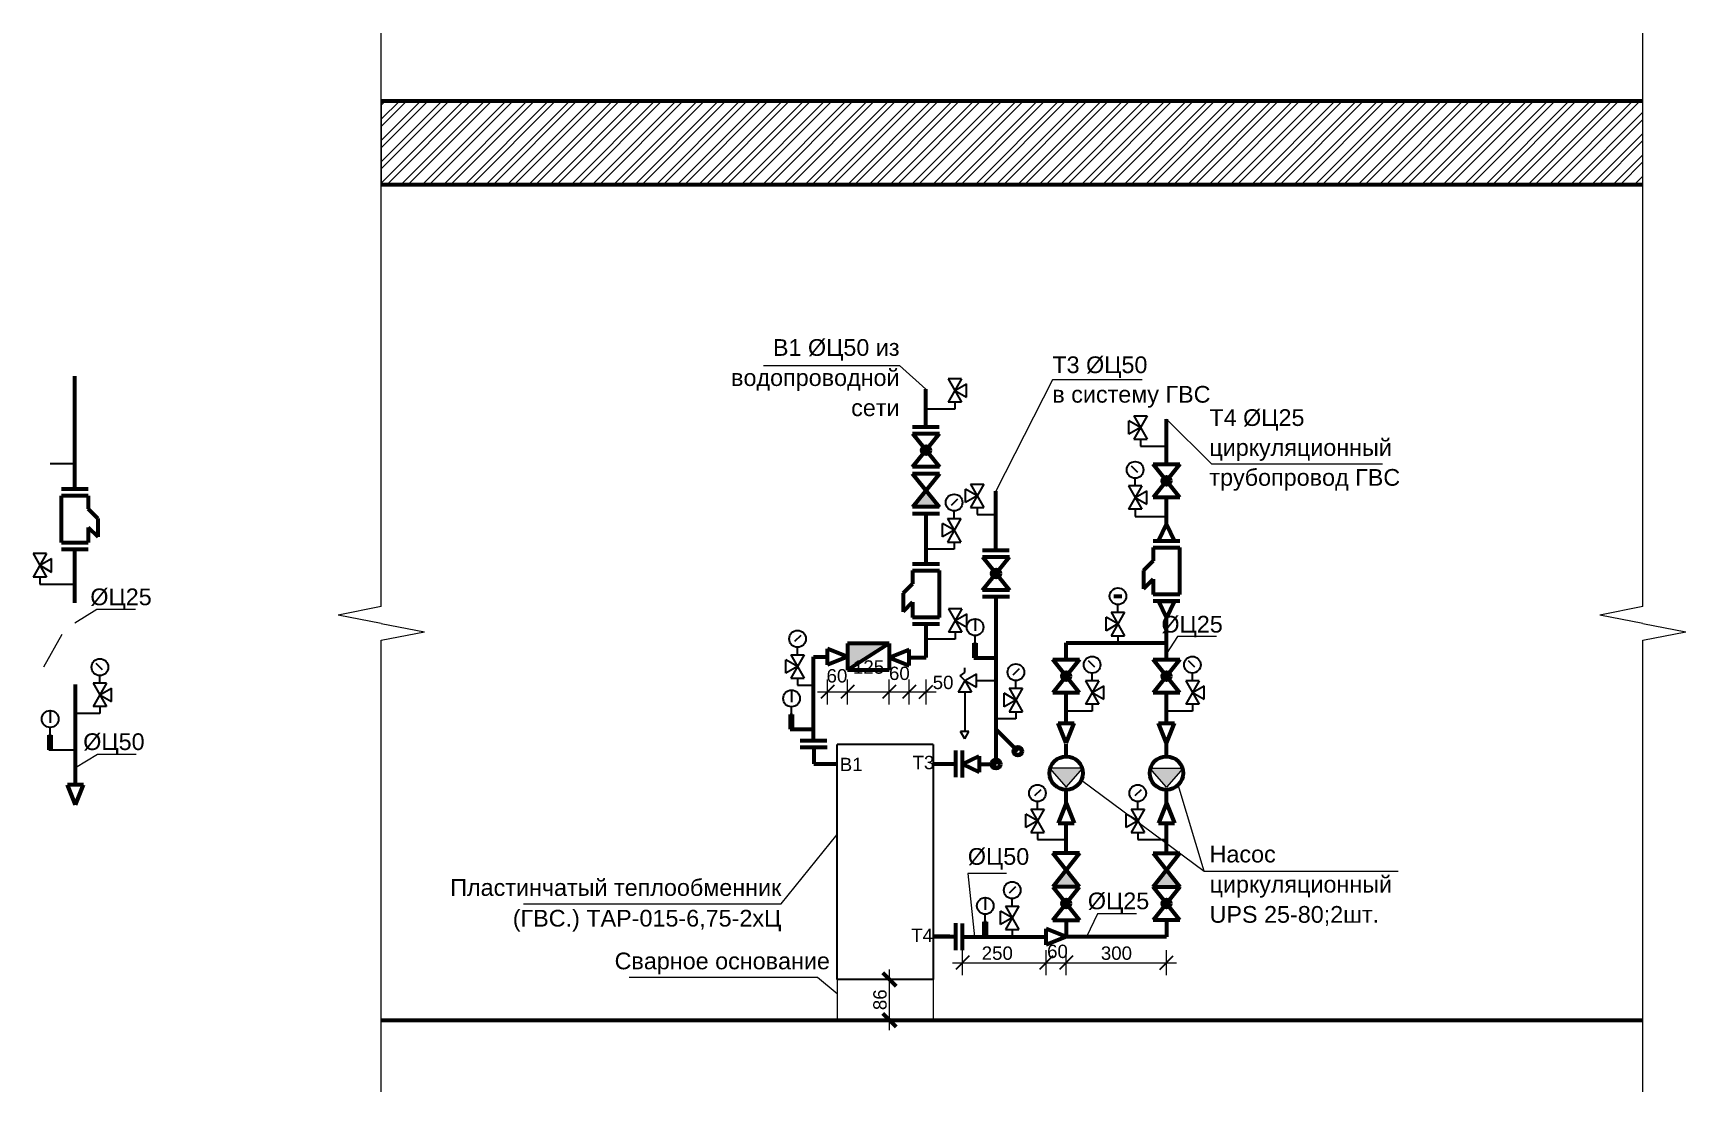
# Model space of a CAD drawing. Header units: millimetres. Extents: x 5807 to 30288, y -40917 to 2953.
# Drawn here: x 8950 to 13897, y -214 to 2953 of the extents above.
import ezdxf

# ---------------------------------------------------------------- set-up
doc = ezdxf.new("R2010")
doc.units = ezdxf.units.MM
doc.header["$MEASUREMENT"] = 0
for name, color, linetype, lineweight in [('0_Ном._пера__1', 7, 'Continuous', 15), ('0_Ном._пера__21', 7, 'Continuous', 30), ('0_Ном._пера__244', 7, 'Continuous', 80), ('0_Ном._пера__41', 7, 'Continuous', 60), ('2D - Общий_Ном._пера__1', 7, 'Continuous', 15), ('2D - Общий_Ном._пера__121', 255, 'Continuous', 0), ('Аннотация - Текст_Ном._пера__1', 7, 'Continuous', 15), ('Размер - Общий_Ном._пера__1', 7, 'Continuous', 15), ('Размер - Общий_Ном._пера__21', 7, 'Continuous', 30), ('Размер - Общий_Ном._пера__41', 7, 'Continuous', 60)]:
    doc.layers.add(name, color=color, linetype=linetype, lineweight=lineweight)
doc.layers.add('Размер - Общий', color=7, linetype='Continuous')
doc.styles.add('РЎР“Р•РќР•Р\xa0РР\xa0_РЎРўРР›Р¬_1', font='Helvetica.ttc')
doc.linetypes.add('Линия земли (обратная)', pattern='A,0,[1,test_11.Shx,S=1.269841,R=0,X=0,Y=-0.05],-160,0', length=160)
doc.dimstyles.new('СГЕНЕРИР_СТИЛЬ__1', dxfattribs={"dimtxt": 40, "dimasz": 38, "dimexe": 0.18, "dimexo": 1500, "dimgap": 0, "dimtad": 1, "dimtih": 1, "dimtoh": 1, "dimdec": 0, "dimzin": 0, "dimdsep": 46, "dimtxsty": 'РЎР“Р•РќР•Р\xa0РР\xa0_РЎРўРР›Р¬_1', "dimblk": 'ARROWHEAD_6', "dimblk1": 'ARROWHEAD_6', "dimblk2": 'ARROWHEAD_6', "dimcen": 0.09, "dimclrd": 7, "dimclre": 7, "dimclrt": 7, "dimazin": 0, "dimtfac": 1, "dimtdec": 4, "dimtmove": 2, "dimatfit": 3, "dimfxl": 0, "dimtolj": 1, "dimtzin": 0, "dimarcsym": 0})
doc.dimstyles.new('СГЕНЕРИР_СТИЛЬ__2', dxfattribs={"dimtxt": 40, "dimasz": 38, "dimexe": 0.18, "dimexo": 1500, "dimgap": 0, "dimtad": 1, "dimtih": 1, "dimtoh": 1, "dimdec": 0, "dimzin": 0, "dimdsep": 46, "dimtxsty": 'РЎР“Р•РќР•Р\xa0РР\xa0_РЎРўРР›Р¬_1', "dimblk": 'ARROWHEAD_6', "dimblk1": 'ARROWHEAD_6', "dimblk2": 'ARROWHEAD_6', "dimcen": 0.09, "dimclrd": 7, "dimclre": 7, "dimclrt": 7, "dimazin": 0, "dimtfac": 1, "dimtdec": 4, "dimtmove": 0, "dimatfit": 3, "dimfxl": 0, "dimtolj": 1, "dimtzin": 0, "dimarcsym": 0})
doc.dimstyles.new('СГЕНЕРИР_СТИЛЬ__3', dxfattribs={"dimtxt": 40, "dimasz": 38, "dimexe": 0.18, "dimexo": 300, "dimgap": 0, "dimtad": 1, "dimdec": 0, "dimzin": 0, "dimdsep": 46, "dimtxsty": 'РЎР“Р•РќР•Р\xa0РР\xa0_РЎРўРР›Р¬_1', "dimblk": 'ARROWHEAD_6', "dimblk1": 'ARROWHEAD_6', "dimblk2": 'ARROWHEAD_6', "dimcen": 0.09, "dimclrd": 7, "dimclre": 7, "dimclrt": 7, "dimazin": 0, "dimtfac": 1, "dimtdec": 4, "dimtmove": 0, "dimatfit": 3, "dimfxl": 0, "dimtolj": 1, "dimtzin": 0, "dimarcsym": 0})

# ---------------------------------------------------------------- blocks, each defined once
blk = doc.blocks.new('*D1')
at = {"layer": 'Размер - Общий_Ном._пера__1', "color": 7, "linetype": 'Continuous', "lineweight": 15}
for p, q in [((11732.4, 134.9), (11732.4, 209.9)), ((11982.4, 134.9), (11982.4, 209.9)), ((11702.4, 172.4), (11732.4, 172.4)), ((11732.4, 172.4), (11982.4, 172.4))]:
    blk.add_line(p, q, dxfattribs=at)
at = {"layer": 'Размер - Общий_Ном._пера__21', "color": 7, "linetype": 'Continuous', "lineweight": 30}
for p, q in [((11752.4, 192.4), (11712.4, 152.4)), ((12002.4, 192.4), (11962.4, 152.4))]:
    blk.add_line(p, q, dxfattribs=at)
at = {"layer": 'Размер - Общий_Ном._пера__21', "color": 7, "lineweight": 30, "insert": (11789.6, 180.4), "char_height": 40, "attachment_point": 7, "style": 'РЎР“Р•РќР•Р\xa0РР\xa0_РЎРўРР›Р¬_1'}
blk.add_mtext('\\A1;{\\pql;\\fHelvetica|b0|i0|c0|p0;\\W1.000000;250}', dxfattribs=at)
blk = doc.blocks.new('ARROWHEAD_6')
at = {"color": 0, "linetype": 'Continuous', "lineweight": 0}
for p, q in [((0, 0), (-1, 0)), ((-0.5, -0.5), (0.5, 0.5))]:
    blk.add_line(p, q, dxfattribs=at)
blk = doc.blocks.new('*D3')
at = {"layer": 'Размер - Общий_Ном._пера__1', "color": 7, "linetype": 'Continuous', "lineweight": 15}
for p, q in [((11982.4, 134.9), (11982.4, 209.9)), ((12042.4, 134.9), (12042.4, 209.9)), ((11982.4, 172.4), (12042.4, 172.4))]:
    blk.add_line(p, q, dxfattribs=at)
at = {"layer": 'Размер - Общий_Ном._пера__21', "color": 7, "linetype": 'Continuous', "lineweight": 30}
for p, q in [((12002.4, 192.4), (11962.4, 152.4)), ((12062.4, 192.4), (12022.4, 152.4))]:
    blk.add_line(p, q, dxfattribs=at)
at = {"layer": 'Размер - Общий_Ном._пера__21', "color": 7, "lineweight": 30, "insert": (11985.3, 185.7), "char_height": 40, "attachment_point": 7, "style": 'РЎР“Р•РќР•Р\xa0РР\xa0_РЎРўРР›Р¬_1'}
blk.add_mtext('\\A1;{\\pql;\\fHelvetica|b0|i0|c0|p0;\\W1.000000;60}', dxfattribs=at)
blk = doc.blocks.new('*D4')
at = {"layer": 'Размер - Общий_Ном._пера__1', "color": 7, "linetype": 'Continuous', "lineweight": 15}
for p, q in [((12042.4, 134.9), (12042.4, 209.9)), ((12342.4, 134.9), (12342.4, 209.9)), ((12042.4, 172.4), (12342.4, 172.4)), ((12342.4, 172.4), (12372.4, 172.4))]:
    blk.add_line(p, q, dxfattribs=at)
at = {"layer": 'Размер - Общий_Ном._пера__21', "color": 7, "linetype": 'Continuous', "lineweight": 30}
for p, q in [((12062.4, 192.4), (12022.4, 152.4)), ((12322.4, 152.4), (12362.4, 192.4))]:
    blk.add_line(p, q, dxfattribs=at)
at = {"layer": 'Размер - Общий_Ном._пера__21', "color": 7, "lineweight": 30, "insert": (12146.2, 180.4), "char_height": 40, "attachment_point": 7, "style": 'РЎР“Р•РќР•Р\xa0РР\xa0_РЎРўРР›Р¬_1'}
blk.add_mtext('\\A1;{\\pql;\\fHelvetica|b0|i0|c0|p0;\\W1.000000;300}', dxfattribs=at)
blk = doc.blocks.new('*D5')
at = {"layer": 'Размер - Общий_Ном._пера__1', "color": 7, "linetype": 'Continuous', "lineweight": 15}
for p, q in [((11513.6, 122.3), (11513.6, 152.3)), ((11551.1, 122.3), (11476.1, 122.3)), ((11513.6, 0.4), (11513.6, 122.3)), ((11551.1, 0.4), (11476.1, 0.4)), ((11513.6, -29.6), (11513.6, 0.4))]:
    blk.add_line(p, q, dxfattribs=at)
at = {"layer": 'Размер - Общий_Ном._пера__41', "color": 7, "linetype": 'Continuous', "lineweight": 60}
for p, q in [((11533.6, 102.3), (11493.6, 142.3)), ((11493.6, 20.4), (11533.6, -19.6))]:
    blk.add_line(p, q, dxfattribs=at)
at = {"layer": 'Размер - Общий_Ном._пера__21', "color": 7, "lineweight": 30, "insert": (11505.6, 30.5), "char_height": 40, "attachment_point": 7, "rotation": 90, "style": 'РЎР“Р•РќР•Р\xa0РР\xa0_РЎРўРР›Р¬_1'}
blk.add_mtext('\\A1;{\\pql;\\fHelvetica|b0|i0|c0|p0;\\W1.000000;86}', dxfattribs=at)
blk = doc.blocks.new('*D6')
at = {"layer": 'Размер - Общий_Ном._пера__1', "color": 7, "linetype": 'Continuous', "lineweight": 15}
for p, q in [((11328, 944.7), (11328, 1019.7)), ((11388, 944.7), (11388, 1019.7)), ((11298, 982.2), (11328, 982.2)), ((11328, 982.2), (11388, 982.2))]:
    blk.add_line(p, q, dxfattribs=at)
at = {"layer": 'Размер - Общий_Ном._пера__21', "color": 7, "linetype": 'Continuous', "lineweight": 30}
for p, q in [((11348, 1002.2), (11308, 962.2)), ((11408, 1002.2), (11368, 962.2))]:
    blk.add_line(p, q, dxfattribs=at)
at = {"layer": 'Размер - Общий_Ном._пера__21', "color": 7, "lineweight": 30, "insert": (11325.2, 1009.9), "char_height": 40, "attachment_point": 7, "style": 'РЎР“Р•РќР•Р\xa0РР\xa0_РЎРўРР›Р¬_1'}
blk.add_mtext('\\A1;{\\pql;\\fHelvetica|b0|i0|c0|p0;\\W1.000000;60}', dxfattribs=at)
blk = doc.blocks.new('*D7')
at = {"layer": 'Размер - Общий_Ном._пера__1', "color": 7, "linetype": 'Continuous', "lineweight": 15}
for p, q in [((11388, 944.7), (11388, 1019.7)), ((11512.9, 944.7), (11512.9, 1019.7)), ((11388, 982.2), (11512.9, 982.2))]:
    blk.add_line(p, q, dxfattribs=at)
at = {"layer": 'Размер - Общий_Ном._пера__21', "color": 7, "linetype": 'Continuous', "lineweight": 30}
for p, q in [((11408, 1002.2), (11368, 962.2)), ((11532.9, 1002.2), (11492.9, 962.2))]:
    blk.add_line(p, q, dxfattribs=at)
at = {"layer": 'Размер - Общий_Ном._пера__21', "color": 7, "lineweight": 30, "char_height": 40, "attachment_point": 7, "style": 'РЎР“Р•РќР•Р\xa0РР\xa0_РЎРўРР›Р¬_1'}
for s, insert in [('\\A1;{\\pql;\\fHelvetica|b0|i0|c0|p0;\\W1.000000;125}', (11404.3, 1036.2)), ('\\A1;{\\pql;\\fHelvetica|b0|i0|c0|p0;\\W1.000000;60}', (11512.1, 1017.4))]:
    blk.add_mtext(s, dxfattribs=dict(at, insert=insert))
blk = doc.blocks.new('*D8')
at = {"layer": 'Размер - Общий_Ном._пера__1', "color": 7, "linetype": 'Continuous', "lineweight": 15}
for p, q in [((11512.9, 944.7), (11512.9, 1019.7)), ((11572.9, 944.7), (11572.9, 1019.7)), ((11512.9, 982.2), (11572.9, 982.2))]:
    blk.add_line(p, q, dxfattribs=at)
at = {"layer": 'Размер - Общий_Ном._пера__21', "color": 7, "linetype": 'Continuous', "lineweight": 30}
for p, q in [((11532.9, 1002.2), (11492.9, 962.2)), ((11592.9, 1002.2), (11552.9, 962.2))]:
    blk.add_line(p, q, dxfattribs=at)
blk = doc.blocks.new('*D9')
at = {"layer": 'Размер - Общий_Ном._пера__1', "color": 7, "linetype": 'Continuous', "lineweight": 15}
for p, q in [((11572.9, 944.7), (11572.9, 1019.7)), ((11622.9, 944.7), (11622.9, 1019.7)), ((11572.9, 982.2), (11622.9, 982.2)), ((11622.9, 982.2), (11652.9, 982.2))]:
    blk.add_line(p, q, dxfattribs=at)
at = {"layer": 'Размер - Общий_Ном._пера__21', "color": 7, "linetype": 'Continuous', "lineweight": 30}
for p, q in [((11592.9, 1002.2), (11552.9, 962.2)), ((11602.9, 962.2), (11642.9, 1002.2))]:
    blk.add_line(p, q, dxfattribs=at)
at = {"layer": 'Размер - Общий_Ном._пера__21', "color": 7, "lineweight": 30, "insert": (11642.9, 990.2), "char_height": 40, "attachment_point": 7, "style": 'РЎР“Р•РќР•Р\xa0РР\xa0_РЎРўРР›Р¬_1'}
blk.add_mtext('\\A1;{\\pql;\\fHelvetica|b0|i0|c0|p0;\\W1.000000;50}', dxfattribs=at)

msp = doc.modelspace()

# ---------------------------------------------------------------- hatches: boundary and pattern name
at = {"layer": '2D - Общий_Ном._пера__1', "linetype": 'Continuous', "lineweight": 15}
h = msp.add_hatch(dxfattribs=at)
h.set_pattern_fill('Керамика_и_силикатные_ма_16', style=0, pattern_type=2)
h.set_pattern_definition([(45, (0, 0), (-31.8198, 31.8198), []), (45, (-10.607, 10.607), (-31.8198, 31.8198), [])])
h.paths.add_polyline_path([(9992.4, 2500.4), (13768.2, 2500.4), (13768.2, 2750.4), (9992.4, 2750.4)])
for points in [[(11622.9, 1585.2), (11664, 1536.1), (11584.1, 1534.3)], [(11512.9, 1127.2), (11388, 1047.2), (11388, 1127.2)], [(12042.4, 697.3), (12092.4, 754.5), (11992.4, 754.5)], [(12342.4, 697.3), (12292.4, 754.5), (12392.4, 754.5)], [(12042.4, 449.5), (12002.4, 399.5), (12082.4, 399.5)], [(12342.4, 449.5), (12382.4, 399.5), (12302.4, 399.5)]]:
    msp.add_hatch(color=7, dxfattribs=at).paths.add_polyline_path(points)

# ---------------------------------------------------------------- linework, layer by layer
at = {"layer": '0_Ном._пера__1', "color": 7, "linetype": 'Continuous', "lineweight": 15}
for p, q in [((9992.4, 1237.5), (9992.4, 2953)), ((13768.2, 1237.5), (13768.2, 2953)), ((11136.9, 1958.6), (11543.1, 1958.6)), ((11543.1, 1958.6), (11622.2, 1888)), ((12001.9, 1915.5), (11831.7, 1582.3)), ((12269.8, 1915.5), (12001.9, 1915.5)), ((12342.4, 1798.3), (12477.5, 1664.2)), ((12477.5, 1664.2), (12989.2, 1664.2)), ((9992.4, 1237.5), (9863.3, 1212.3)), ((13768.2, 1237.5), (13639.2, 1212.3)), ((9075.1, 1189), (9140.9, 1229.6)), ((9140.9, 1229.6), (9257.1, 1229.6)), ((9992.4, 1187.1), (9863.3, 1212.3)), ((13768.2, 1187.1), (13639.2, 1212.3)), ((8983, 1057), (9037.2, 1154.9)), ((9992.4, 1187.1), (10121.5, 1161.9)), ((9992.4, 1136.7), (10121.5, 1161.9)), ((12375.7, 1147.8), (12342.4, 1096.9)), ((12491.9, 1147.8), (12375.7, 1147.8)), ((13768.2, 1187.1), (13897.3, 1161.9)), ((13768.2, 1136.7), (13897.3, 1161.9)), ((9992.4, -214.2), (9992.4, 1136.7)), ((13768.2, -214.2), (13768.2, 1136.7)), ((9077.2, 755.8), (9143, 796.5)), ((9143, 796.5), (9259.2, 796.5)), ((12087.8, 718.7), (12455.3, 445.9)), ((12455.3, 445.9), (12377.8, 704.2)), ((11189.8, 348.4), (11356.7, 555.9)), ((12455.3, 445.9), (13035.6, 445.9)), ((11864.3, 439.2), (11748.1, 439.2)), ((11748.1, 439.2), (11768.5, 249.6)), ((10418.5, 348.4), (11189.8, 348.4)), ((12136.3, 318.1), (12103.6, 249.6)), ((12252.5, 318.1), (12136.3, 318.1)), ((10734.3, 128.9), (11298, 128.9)), ((11298, 128.9), (11356.7, 80.2)), ((11356.7, 122.3), (11356.7, 0.3)), ((11644.7, 122.3), (11644.7, 0.3))]:
    msp.add_line(p, q, dxfattribs=at)
at = {"layer": '0_Ном._пера__21', "color": 7, "linetype": 'Continuous', "lineweight": 30}
for p, q in [((11729.1, 1919.2), (11689.1, 1919.2)), ((11689.1, 1919.2), (11729.1, 1849.2)), ((11729.1, 1919.2), (11689.1, 1849.2)), ((11709.1, 1884.2), (11744.1, 1904.2)), ((11709.1, 1884.2), (11744.1, 1864.2)), ((11744.1, 1864.2), (11744.1, 1904.2)), ((11729.1, 1849.2), (11689.1, 1849.2)), ((11709.1, 1849.2), (11709.1, 1828.1)), ((11709.1, 1828.1), (11622.2, 1828.1)), ((12229.6, 1752.9), (12229.6, 1792.9)), ((12264.6, 1772.9), (12229.6, 1792.9)), ((12244.6, 1807.9), (12284.6, 1807.9)), ((12284.6, 1807.9), (12244.6, 1737.9)), ((12244.6, 1807.9), (12284.6, 1737.9)), ((12264.6, 1772.9), (12229.6, 1752.9)), ((12244.6, 1737.9), (12284.6, 1737.9)), ((12264.6, 1737.9), (12264.6, 1716.9)), ((12264.6, 1716.9), (12342.4, 1716.9)), ((9002, 1665.8), (9075.1, 1665.8)), ((12256.4, 1639), (12237.7, 1657.7)), ((11740.7, 1548.7), (11740.7, 1588.7)), ((11775.7, 1568.7), (11740.7, 1588.7)), ((11755.7, 1603.7), (11795.7, 1603.7)), ((11795.7, 1603.7), (11755.7, 1533.7)), ((11755.7, 1603.7), (11795.7, 1533.7)), ((12268.8, 1598.5), (12228.8, 1598.5)), ((12228.8, 1598.5), (12268.8, 1528.5)), ((12268.8, 1598.5), (12228.8, 1528.5)), ((12248.8, 1598.5), (12248.8, 1621.5)), ((12248.8, 1563.5), (12283.8, 1583.5)), ((12283.8, 1543.5), (12283.8, 1583.5)), ((11699.3, 1541.2), (11718, 1559.9)), ((11775.7, 1568.7), (11740.7, 1548.7)), ((11755.7, 1533.7), (11795.7, 1533.7)), ((11775.7, 1533.7), (11775.7, 1512.6)), ((12248.8, 1563.5), (12283.8, 1543.5)), ((11672, 1445.7), (11672, 1485.7)), ((11707, 1465.7), (11672, 1485.7)), ((11687, 1500.7), (11727, 1500.7)), ((11727, 1500.7), (11687, 1430.7)), ((11687, 1500.7), (11727, 1430.7)), ((11707, 1500.7), (11707, 1523.7)), ((11775.7, 1512.6), (11831.7, 1512.6)), ((12268.8, 1528.5), (12228.8, 1528.5)), ((12248.8, 1528.5), (12248.8, 1507.5)), ((12248.8, 1507.5), (12342.4, 1507.5)), ((11707, 1465.7), (11672, 1445.7)), ((8990.4, 1396), (8950.4, 1396)), ((8950.4, 1396), (8990.4, 1326)), ((8990.4, 1396), (8950.4, 1326)), ((11707, 1409.7), (11622.9, 1409.7)), ((11687, 1430.7), (11727, 1430.7)), ((11707, 1430.7), (11707, 1409.7)), ((8970.4, 1361), (9005.4, 1381)), ((8970.4, 1361), (9005.4, 1341)), ((9005.4, 1341), (9005.4, 1381)), ((8990.4, 1326), (8950.4, 1326)), ((8970.4, 1326), (8970.4, 1305)), ((8970.4, 1305), (9075.1, 1305)), ((12197.4, 1220.5), (12197.4, 1243.4)), ((11729.8, 1230.9), (11689.8, 1230.9)), ((11689.8, 1230.9), (11729.8, 1160.9)), ((11729.8, 1230.9), (11689.8, 1160.9)), ((11709.8, 1195.9), (11744.8, 1215.9)), ((11709.8, 1195.9), (11744.8, 1175.9)), ((11744.8, 1175.9), (11744.8, 1215.9)), ((11769.8, 1200.9), (11769.8, 1164.6)), ((12162.4, 1165.5), (12162.4, 1205.5)), ((12197.4, 1185.5), (12162.4, 1205.5)), ((12177.4, 1220.5), (12217.4, 1220.5)), ((12217.4, 1220.5), (12177.4, 1150.5)), ((12177.4, 1220.5), (12217.4, 1150.5)), ((11230.8, 1133.7), (11249.5, 1152.3)), ((11709.8, 1139.9), (11622.9, 1139.9)), ((11729.8, 1160.9), (11689.8, 1160.9)), ((11709.8, 1160.9), (11709.8, 1139.9)), ((11769.8, 1128), (11769.8, 1150.9)), ((12197.4, 1185.5), (12162.4, 1165.5)), ((12177.4, 1150.5), (12217.4, 1150.5)), ((12197.4, 1150.5), (12197.4, 1129.4)), ((11218.5, 1093.1), (11258.5, 1093.1)), ((11258.5, 1093.1), (11218.5, 1023.1)), ((11218.5, 1093.1), (11258.5, 1023.1)), ((11238.5, 1093.1), (11238.5, 1116.1)), ((11773.1, 1128), (11765.9, 1128)), ((9157.9, 1048.8), (9139.2, 1067.5)), ((11203.5, 1038.1), (11203.5, 1078.1)), ((11238.5, 1058.1), (11203.5, 1078.1)), ((11238.5, 1058.1), (11203.5, 1038.1)), ((11724.7, 1030.9), (11739.1, 1040.1)), ((11738.9, 1040), (11738.9, 1054.3)), ((11884.1, 1033.7), (11902.8, 1052.3)), ((12127.7, 1056.3), (12109, 1075)), ((12427.7, 1056.3), (12409, 1075)), ((9170.3, 1008.3), (9130.3, 1008.3)), ((9130.3, 1008.3), (9170.3, 938.3)), ((9170.3, 1008.3), (9130.3, 938.3)), ((9150.3, 1008.3), (9150.3, 1031.3)), ((9150.3, 973.3), (9185.3, 993.3)), ((9185.3, 953.3), (9185.3, 993.3)), ((11218.5, 1023.1), (11258.5, 1023.1)), ((11238.5, 1023.1), (11238.5, 1002.1)), ((11238.5, 1002.1), (11286, 1002.1)), ((11738.9, 1016.7), (11718.9, 981.7)), ((11738.9, 1016.7), (11724.7, 1030.9)), ((11738.9, 1016.7), (11773.9, 1036.7)), ((11738.9, 1016.7), (11758.9, 981.7)), ((11738.9, 1016.7), (11773.9, 996.7)), ((11773.9, 996.7), (11773.9, 1036.7)), ((11773.9, 1016.7), (11832.4, 1016.7)), ((11871.8, 993.1), (11911.8, 993.1)), ((11911.8, 993.1), (11871.8, 923.1)), ((11871.8, 993.1), (11911.8, 923.1)), ((11891.8, 993.1), (11891.8, 1016.1)), ((12140.1, 1015.7), (12100.1, 1015.7)), ((12100.1, 1015.7), (12140.1, 945.7)), ((12140.1, 1015.7), (12100.1, 945.7)), ((12120.1, 1015.7), (12120.1, 1038.7)), ((12120.1, 980.7), (12155.1, 1000.7)), ((12155.1, 960.7), (12155.1, 1000.7)), ((12440.1, 1015.7), (12400.1, 1015.7)), ((12400.1, 1015.7), (12440.1, 945.7)), ((12440.1, 1015.7), (12400.1, 945.7)), ((12420.1, 1015.7), (12420.1, 1038.7)), ((12420.1, 980.7), (12455.1, 1000.7)), ((12455.1, 960.7), (12455.1, 1000.7)), ((9150.3, 973.3), (9185.3, 953.3)), ((11220.4, 987.8), (11220.4, 951.4)), ((11758.9, 981.7), (11718.9, 981.7)), ((11738.9, 981.7), (11738.9, 945.7)), ((11738.9, 951.9), (11738.9, 863.7)), ((11856.8, 938.1), (11856.8, 978.1)), ((11891.8, 958.1), (11856.8, 978.1)), ((11891.8, 958.1), (11856.8, 938.1)), ((12140.1, 945.7), (12100.1, 945.7)), ((12120.1, 980.7), (12155.1, 960.7)), ((12120.1, 945.7), (12120.1, 924.7)), ((12440.1, 945.7), (12400.1, 945.7)), ((12420.1, 980.7), (12455.1, 960.7)), ((12420.1, 945.7), (12420.1, 924.7)), ((9001.6, 926.3), (9001.6, 889.9)), ((9150.3, 917.3), (9077.2, 917.3)), ((9170.3, 938.3), (9130.3, 938.3)), ((9150.3, 938.3), (9150.3, 917.3)), ((11223.7, 914.8), (11216.5, 914.8)), ((11220.4, 914.8), (11220.4, 937.8)), ((11891.8, 902.1), (11832.4, 902.1)), ((11871.8, 923.1), (11911.8, 923.1)), ((11891.8, 923.1), (11891.8, 902.1)), ((12120.1, 924.7), (12042.4, 924.7)), ((12420.1, 924.7), (12342.4, 924.7)), ((9004.9, 853.3), (8997.7, 853.3)), ((9001.6, 853.3), (9001.6, 876.3)), ((11738.9, 841.9), (11726.5, 863.7)), ((11751.4, 863.7), (11726.5, 863.7)), ((11738.9, 841.9), (11751.4, 863.7)), ((8997.7, 809.3), (9077.2, 809.3)), ((11356.7, 122.3), (11356.7, 824.9)), ((11644.7, 824.9), (11356.7, 824.9)), ((11644.7, 824.9), (11644.7, 122.3)), ((11948.8, 672), (11967.5, 690.7)), ((11956.5, 631.5), (11956.5, 654.5)), ((12248.8, 672), (12267.5, 690.7)), ((12256.5, 631.5), (12256.5, 654.5)), ((11921.5, 576.5), (11921.5, 616.5)), ((11956.5, 596.5), (11921.5, 616.5)), ((11956.5, 596.5), (11921.5, 576.5)), ((11936.5, 631.5), (11976.5, 631.5)), ((11976.5, 631.5), (11936.5, 561.5)), ((11936.5, 631.5), (11976.5, 561.5)), ((12221.5, 576.5), (12221.5, 616.5)), ((12256.5, 596.5), (12221.5, 616.5)), ((12256.5, 596.5), (12221.5, 576.5)), ((12236.5, 631.5), (12276.5, 631.5)), ((12276.5, 631.5), (12236.5, 561.5)), ((12236.5, 631.5), (12276.5, 561.5)), ((11936.5, 561.5), (11976.5, 561.5)), ((11956.5, 561.5), (11956.5, 540.5)), ((12236.5, 561.5), (12276.5, 561.5)), ((12256.5, 561.5), (12256.5, 540.5)), ((11956.5, 540.5), (12042.4, 540.5)), ((12256.5, 540.5), (12342.4, 540.5)), ((11873.2, 381.8), (11891.9, 400.5)), ((11800.3, 367.2), (11800.3, 330.9)), ((11880.9, 341.3), (11880.9, 364.3)), ((11800.3, 294.3), (11800.3, 317.2)), ((11845.9, 286.3), (11845.9, 326.3)), ((11880.9, 306.3), (11845.9, 326.3)), ((11880.9, 306.3), (11845.9, 286.3)), ((11860.9, 341.3), (11900.9, 341.3)), ((11900.9, 341.3), (11860.9, 271.3)), ((11860.9, 341.3), (11900.9, 271.3)), ((11803.7, 294.3), (11796.4, 294.3)), ((11796.4, 250.3), (11875.9, 250.3)), ((11860.9, 271.3), (11900.9, 271.3)), ((11880.9, 271.3), (11880.9, 250.3)), ((11644.7, 122.3), (11356.7, 122.3))]:
    msp.add_line(p, q, dxfattribs=at)
for centre in [(12248.8, 1646.5), (11707, 1548.7), (12197.4, 1268.4), (11769.8, 1175.9), (11238.5, 1141.1), (12120.1, 1063.7), (12420.1, 1063.7), (9150.3, 1056.3), (11891.8, 1041.1), (11220.4, 962.8), (9001.6, 901.3), (11956.5, 679.5), (12256.5, 679.5), (11880.9, 389.3), (11800.3, 342.2)]:
    msp.add_circle(centre, 25, dxfattribs=at)
at = {"layer": '0_Ном._пера__244', "color": 7, "linetype": 'Continuous', "lineweight": 80}
for centre, radius in [((11897.7, 804.7), 12), ((11832.4, 766.6), 12.8)]:
    msp.add_circle(centre, radius, dxfattribs=at)
at = {"layer": '0_Ном._пера__41', "color": 7, "linetype": 'Continuous', "lineweight": 60}
for p, q in [((9992.4, 2750.4), (13768.2, 2750.4)), ((9992.4, 2500.4), (13768.2, 2500.4)), ((9075.1, 1589), (9075.1, 1927)), ((11622.2, 1775.1), (11622.2, 1888)), ((12342.4, 1663.8), (12342.4, 1798.3)), ((11582.2, 1775.1), (11662.2, 1775.1)), ((11582.9, 1655.1), (11662.9, 1755.1)), ((11582.9, 1755.1), (11662.9, 1655.1)), ((11582.9, 1755.1), (11662.9, 1755.1)), ((11662.9, 1655.1), (11582.9, 1655.1)), ((11662.9, 1635.1), (11582.9, 1535.2)), ((11662.9, 1535.2), (11582.9, 1635.1)), ((11662.9, 1635.1), (11582.9, 1635.1)), ((12382.4, 1663.8), (12302.4, 1563.8)), ((12382.4, 1563.8), (12302.4, 1663.8)), ((12302.4, 1663.8), (12382.4, 1663.8)), ((9115.1, 1589), (9035.1, 1589)), ((9115.1, 1569), (9035.1, 1569)), ((9035.1, 1429), (9035.1, 1569)), ((9115.1, 1569), (9115.1, 1529.8)), ((11662.4, 1535.7), (11582.4, 1535.7)), ((11831.7, 1406.5), (11831.7, 1582.3)), ((12382.4, 1563.8), (12302.4, 1563.8)), ((12342.4, 1483.8), (12342.4, 1563.8)), ((9143.9, 1501), (9115.1, 1529.8)), ((9143.9, 1501), (9143.9, 1445.7)), ((11662.9, 1515.2), (11582.9, 1515.2)), ((11622.9, 1365.2), (11622.9, 1515.2)), ((9115.1, 1474.4), (9143.9, 1445.7)), ((9115.1, 1474.4), (9115.1, 1429)), ((12342.4, 1483.8), (12318.3, 1433.8)), ((12342.4, 1483.8), (12366.4, 1433.8)), ((9035.1, 1429), (9115.1, 1429)), ((9035.1, 1409), (9115.1, 1409)), ((9075.1, 1249), (9075.1, 1409)), ((11791.7, 1406.5), (11871.7, 1406.5)), ((11792.4, 1386.5), (11872.4, 1386.5)), ((11792.4, 1386.5), (11872.4, 1286.6)), ((11792.4, 1286.6), (11872.4, 1386.5)), ((12302.4, 1433.8), (12382.4, 1433.8)), ((12302.4, 1413.8), (12382.4, 1413.8)), ((12302.4, 1413.8), (12302.4, 1374.7)), ((12318.3, 1433.8), (12366.4, 1433.8)), ((12382.4, 1273.8), (12382.4, 1413.8)), ((11582.9, 1365.2), (11662.9, 1365.2)), ((11582.9, 1345.2), (11662.9, 1345.2)), ((11582.9, 1345.2), (11582.9, 1306)), ((11662.9, 1205.2), (11662.9, 1345.2)), ((12273.6, 1345.9), (12302.4, 1374.7)), ((12273.6, 1345.9), (12273.6, 1290.5)), ((11554.1, 1277.2), (11582.9, 1306)), ((11872.4, 1286.6), (11792.4, 1286.6)), ((12302.4, 1319.3), (12273.6, 1290.5)), ((12302.4, 1319.3), (12302.4, 1273.8)), ((11554.1, 1277.2), (11554.1, 1221.9)), ((11582.9, 1250.6), (11554.1, 1221.9)), ((11582.9, 1250.6), (11582.9, 1205.2)), ((11872.4, 1266.6), (11792.4, 1266.6)), ((11832.4, 766.6), (11832.4, 1266.6)), ((12209.2, 1268.1), (12185.3, 1268.1)), ((12382.4, 1273.8), (12302.4, 1273.8)), ((12382.4, 1253.8), (12302.4, 1253.8)), ((12342.4, 1203.8), (12318.3, 1253.8)), ((12318.3, 1253.8), (12366.4, 1253.8)), ((12342.4, 1203.8), (12366.4, 1253.8)), ((11662.9, 1205.2), (11582.9, 1205.2)), ((12342.4, 1129.4), (12342.4, 1203.8)), ((11662.9, 1185.2), (11582.9, 1185.2)), ((11622.9, 1085.2), (11622.9, 1185.2)), ((11388, 1087.2), (11328, 1111.3)), ((11328, 1063.2), (11328, 1111.3)), ((11512.9, 1127.2), (11388, 1127.2)), ((11388, 1127.2), (11388, 1047.2)), ((11512.9, 1127.2), (11388, 1047.2)), ((11512.9, 1127.2), (11512.9, 1047.2)), ((11512.9, 1085.2), (11572.9, 1109.2)), ((11572.9, 1061.2), (11572.9, 1109.2)), ((11765.9, 1128), (11765.9, 1084)), ((11773.1, 1084), (11773.1, 1128)), ((12042.4, 1079.4), (12042.4, 1129.4)), ((12042.4, 1129.4), (12342.4, 1129.4)), ((12342.4, 1079.4), (12342.4, 1129.4)), ((11286, 837.2), (11286, 1087.2)), ((11286, 1087.2), (11328, 1087.2)), ((11388, 1087.2), (11328, 1063.2)), ((11512.9, 1047.2), (11388, 1047.2)), ((11512.9, 1085.2), (11572.9, 1061.2)), ((11572.9, 1085.2), (11622.9, 1085.2)), ((11765.9, 1084), (11832.1, 1084)), ((12082.4, 1079.4), (12002.4, 979.5)), ((12082.4, 979.5), (12002.4, 1079.4)), ((12002.4, 1079.4), (12082.4, 1079.4)), ((12382.4, 1079.4), (12302.4, 979.5)), ((12382.4, 979.5), (12302.4, 1079.4)), ((12302.4, 1079.4), (12382.4, 1079.4)), ((9077.2, 704.3), (9077.2, 1004.1)), ((12082.4, 979.5), (12002.4, 979.5)), ((12042.4, 889.1), (12042.4, 979.5)), ((12382.4, 979.5), (12302.4, 979.5)), ((12342.4, 889.1), (12342.4, 979.5)), ((11216.5, 914.8), (11216.5, 870.8)), ((11223.7, 870.8), (11223.7, 914.8)), ((8997.7, 853.3), (8997.7, 809.3)), ((9004.9, 809.3), (9004.9, 853.3)), ((11216.5, 870.8), (11286, 870.8)), ((11832.4, 870), (11897.7, 804.7)), ((12018.3, 889.1), (12066.4, 889.1)), ((12042.4, 829.1), (12018.3, 889.1)), ((12042.4, 829.1), (12066.4, 889.1)), ((12318.3, 889.1), (12366.4, 889.1)), ((12342.4, 829.1), (12318.3, 889.1)), ((12342.4, 829.1), (12366.4, 889.1)), ((11246, 837.2), (11326, 837.2)), ((11246.7, 817.3), (11326.7, 817.3)), ((11286.7, 817.3), (11286.7, 767.3)), ((11712.4, 727.3), (11712.4, 807.3)), ((11732.4, 726.6), (11732.4, 806.6)), ((12042.4, 789.5), (12042.4, 825.6)), ((12342.4, 825.6), (12342.4, 829.1)), ((12342.4, 789.5), (12342.4, 825.6)), ((11286.7, 767.3), (11356.7, 767.3)), ((11644.7, 767.3), (11712.4, 767.3)), ((11732.4, 766.6), (11782.4, 790.6)), ((11732.4, 766.6), (11782.4, 742.5)), ((11782.4, 790.6), (11782.4, 742.5)), ((11782.4, 766.6), (11832.4, 766.6)), ((9077.2, 644.3), (9053.1, 704.3)), ((9101.2, 704.3), (9053.1, 704.3)), ((9077.2, 644.3), (9101.2, 704.3)), ((12042.4, 649.9), (12018.3, 589.9)), ((12042.4, 649.9), (12042.4, 684.4)), ((12042.4, 649.9), (12066.4, 589.9)), ((12342.4, 649.9), (12318.3, 589.9)), ((12342.4, 649.9), (12342.4, 689.5)), ((12342.4, 649.9), (12366.4, 589.9)), ((12018.3, 589.9), (12066.4, 589.9)), ((12042.4, 499.5), (12042.4, 589.9)), ((12318.3, 589.9), (12366.4, 589.9)), ((12342.4, 499.5), (12342.4, 589.9)), ((12082.4, 399.5), (12002.4, 499.5)), ((12082.4, 499.5), (12002.4, 399.5)), ((12082.4, 499.5), (12002.4, 499.5)), ((12302.4, 399.5), (12382.4, 499.5)), ((12302.4, 499.5), (12382.4, 399.5)), ((12302.4, 499.5), (12382.4, 499.5)), ((12002.4, 399.5), (12082.4, 299.6)), ((12002.4, 299.6), (12082.4, 399.5)), ((12082.4, 399.5), (12002.4, 399.5)), ((12082.4, 399.5), (12002.4, 399.5)), ((12382.4, 399.5), (12302.4, 299.6)), ((12382.4, 299.6), (12302.4, 399.5)), ((12302.4, 399.5), (12382.4, 399.5)), ((12302.4, 399.5), (12382.4, 399.5)), ((12002.4, 299.6), (12082.4, 299.6)), ((12042.4, 299.6), (12042.4, 249.6)), ((12382.4, 299.6), (12302.4, 299.6)), ((12342.4, 299.6), (12342.4, 249.6)), ((11694.7, 250.3), (11644.7, 250.3)), ((11644.7, 250.3), (11712.4, 250.3)), ((11712.4, 210.3), (11712.4, 290.3)), ((11732.4, 209.6), (11732.4, 289.6)), ((11732.4, 249.6), (11982.4, 249.6)), ((11796.4, 294.3), (11796.4, 250.3)), ((11803.7, 250.3), (11803.7, 294.3)), ((12042.4, 249.6), (11982.4, 273.6)), ((11982.4, 225.5), (11982.4, 273.6)), ((12042.4, 249.6), (11982.4, 225.5)), ((12342.4, 249.6), (12042.4, 249.6))]:
    msp.add_line(p, q, dxfattribs=at)
at = {"layer": '0_Ном._пера__41', "color": 7, "linetype": 'Линия земли (обратная)', "lineweight": 60}
msp.add_line((9992.4, 0.4), (13768.2, 0.4), dxfattribs=at)
at = {"layer": '0_Ном._пера__41', "color": 7, "linetype": 'Continuous', "lineweight": 60}
for centre, radius in [((11622.9, 1705.1), 12), ((12342.4, 1613.8), 12), ((11832.4, 1336.5), 12), ((12042.4, 1029.5), 12), ((12342.4, 1029.5), 12), ((12042.4, 739.5), 50), ((12342.4, 739.5), 50), ((12042.4, 349.5), 12), ((12342.4, 349.5), 12)]:
    msp.add_circle(centre, radius, dxfattribs=at)
at = {"layer": '2D - Общий_Ном._пера__1', "color": 7, "linetype": 'Continuous', "lineweight": 15, "flags": 128}
for points in [[(11622.9, 1585.2), (11664, 1536.1), (11584.1, 1534.3)], [(11512.9, 1127.2), (11388, 1047.2), (11388, 1127.2)], [(12042.4, 697.3), (12092.4, 754.5), (11992.4, 754.5)], [(12342.4, 697.3), (12292.4, 754.5), (12392.4, 754.5)], [(12042.4, 449.5), (12002.4, 399.5), (12082.4, 399.5)], [(12342.4, 449.5), (12382.4, 399.5), (12302.4, 399.5)]]:
    msp.add_lwpolyline(points, close=True, dxfattribs=at)
at = {"layer": '2D - Общий_Ном._пера__121', "color": 255, "linetype": 'Continuous', "lineweight": 0, "flags": 128}
msp.add_lwpolyline([(9992.4, 2500.4), (13768.2, 2500.4), (13768.2, 2750.4), (9992.4, 2750.4)], close=True, dxfattribs=at)

# ---------------------------------------------------------------- texts
at = {"layer": 'Аннотация - Текст_Ном._пера__1', "color": 7, "linetype": 'Continuous', "lineweight": 15, "char_height": 50, "style": 'РЎР“Р•РќР•Р\xa0РР\xa0_РЎРўРР›Р¬_1'}
for s, insert, width, attachment_point, line_spacing_factor in [('\\A1;{\\pqr;\\fHelvetica|b0|i0|c0|p0;\\W1.000000;В1 ØЦ50 из водопроводной сети}', (11543.7, 1922.1), 413.502, 6, 1.081433), ('\\A1;{\\pql;\\fHelvetica|b0|i0|c0|p0;\\W1.000000;Т4 ØЦ25\\P\\pql;\\fHelvetica|b0|i0|c0|p0;\\W1.000000;циркуляционный трубопровод ГВС}', (12471, 1705.9), 741.338, 4, 1.073042), ('\\A1;{\\pql;\\fHelvetica|b0|i0|c0|p0;\\W1.000000;Насос циркуляционный\\P\\pql;\\fHelvetica|b0|i0|c0|p0;\\W1.000000;UPS 25-80;2шт.}', (12471.6, 402.4), 594.666, 4, 1.082185), ('\\A1;{\\pqr;\\fHelvetica|b0|i0|c0|p0;\\W1.000000;Пластинчатый теплообменник (ГВС.) ТАР-015-6,75-2хЦ}', (11189.8, 343.8), 1132.536, 6, 1.101686)]:
    msp.add_mtext(s, dxfattribs=dict(at, insert=insert, width=width, attachment_point=attachment_point, line_spacing_factor=line_spacing_factor))
at = {"layer": 'Аннотация - Текст_Ном._пера__1', "color": 7, "linetype": 'Continuous', "lineweight": 15, "insert": (12001, 1909.2), "char_height": 50, "attachment_point": 4, "line_spacing_factor": 1.060263, "style": 'РЎР“Р•РќР•Р\xa0РР\xa0_РЎРўРР›Р¬_1'}
msp.add_mtext('\\A1;{\\pql;\\fHelvetica|b0|i0|c0|p0;\\W1.000000;Т3 ØЦ50 \\P\\pql;\\fHelvetica|b0|i0|c0|p0;\\W1.000000;в систему ГВС}', dxfattribs=at)
at = {"layer": 'Аннотация - Текст_Ном._пера__1', "color": 7, "linetype": 'Continuous', "lineweight": 15, "style": 'РЎР“Р•РќР•Р\xa0РР\xa0_РЎРўРР›Р¬_1'}
for s, insert, char_height, attachment_point in [('\\A1;{\\pql;\\fHelvetica|b0|i0|c0|p0;\\W1.000000;ØЦ25}', (9121.8, 1259.4), 50, 4), ('\\A1;{\\pqr;\\fHelvetica|b0|i0|c0|p0;\\W1.000000;ØЦ25}', (12511.1, 1177.6), 50, 6), ('\\A1;{\\pqr;\\fHelvetica|b0|i0|c0|p0;\\W1.000000;ØЦ50}', (9284.2, 826.2), 50, 6), ('\\A1;{\\pql;\\fHelvetica|b0|i0|c0|p0;\\W1.000000;Т3}', (11582.6, 770.9), 40, 4), ('\\A1;{\\pql;\\fHelvetica|b0|i0|c0|p0;\\W1.000000;В1}', (11364.7, 765.4), 40, 4), ('\\A1;{\\pql;\\fHelvetica|b0|i0|c0|p0;\\W1.000000;ØЦ50}', (11748.1, 482.9), 50, 4), ('\\A1;{\\pqr;\\fHelvetica|b0|i0|c0|p0;\\W1.000000;ØЦ25}', (12291, 350), 50, 6), ('\\A1;{\\pql;\\fHelvetica|b0|i0|c0|p0;\\W1.000000;Т4}', (11578.6, 254.3), 40, 4), ('\\A1;{\\pql;\\fHelvetica|b0|i0|c0|p0;\\W1.000000;Сварное основание}', (10690.9, 170.1), 50, 4)]:
    msp.add_mtext(s, dxfattribs=dict(at, insert=insert, char_height=char_height, attachment_point=attachment_point))

# ---------------------------------------------------------------- dimensions: what is measured, and where the dimension line sits
at = {"layer": 'Размер - Общий', "color": 7, "linetype": 'Continuous', "lineweight": 15}
for base, p1, p2, dimstyle, picture, middle in [((11512.9, 982.2), (11388, 1087.2), (11512.9, 1085.2), 'СГЕНЕРИР_СТИЛЬ__2', '*D7', (11451.4, 1056.2)), ((11388, 982.2), (11328, 1087.2), (11388, 1087.2), 'СГЕНЕРИР_СТИЛЬ__1', '*D6', (11356.6, 1029.9)), ((11572.9, 982.2), (11512.9, 1085.2), (11572.9, 1085.2), 'СГЕНЕРИР_СТИЛЬ__1', '*D8', (11543.5, 1037.4)), ((11622.9, 982.2), (11572.9, 1085.2), (11622.9, 1085.2), 'СГЕНЕРИР_СТИЛЬ__2', '*D9', (11674.3, 1010.2)), ((11982.4, 172.4), (11732.4, 249.6), (11982.4, 249.6), 'СГЕНЕРИР_СТИЛЬ__1', '*D1', (11836.7, 200.4)), ((12042.4, 172.4), (11982.4, 249.6), (12042.4, 249.6), 'СГЕНЕРИР_СТИЛЬ__1', '*D3', (12016.7, 205.7)), ((12342.4, 172.4), (12042.4, 249.6), (12342.4, 249.6), 'СГЕНЕРИР_СТИЛЬ__2', '*D4', (12193.3, 200.4))]:
    dim = msp.add_linear_dim(base=base, p1=p1, p2=p2, dimstyle=dimstyle, dxfattribs=at)
    dim.commit()
    dim.dimension.update_dxf_attribs({"geometry": picture, "text_midpoint": middle, "dimtype": 160})
dim = msp.add_linear_dim(base=(11513.6, 122.3), p1=(11542.9, 0.4), p2=(11549.8, 122.3), angle=90, text='86', dimstyle='СГЕНЕРИР_СТИЛЬ__3', dxfattribs=at)
dim.commit()
dim.dimension.update_dxf_attribs({"geometry": '*D5', "text_midpoint": (11485.6, 61.9), "dimtype": 160, "text_rotation": 90})

doc.saveas('drawing.dxf')
